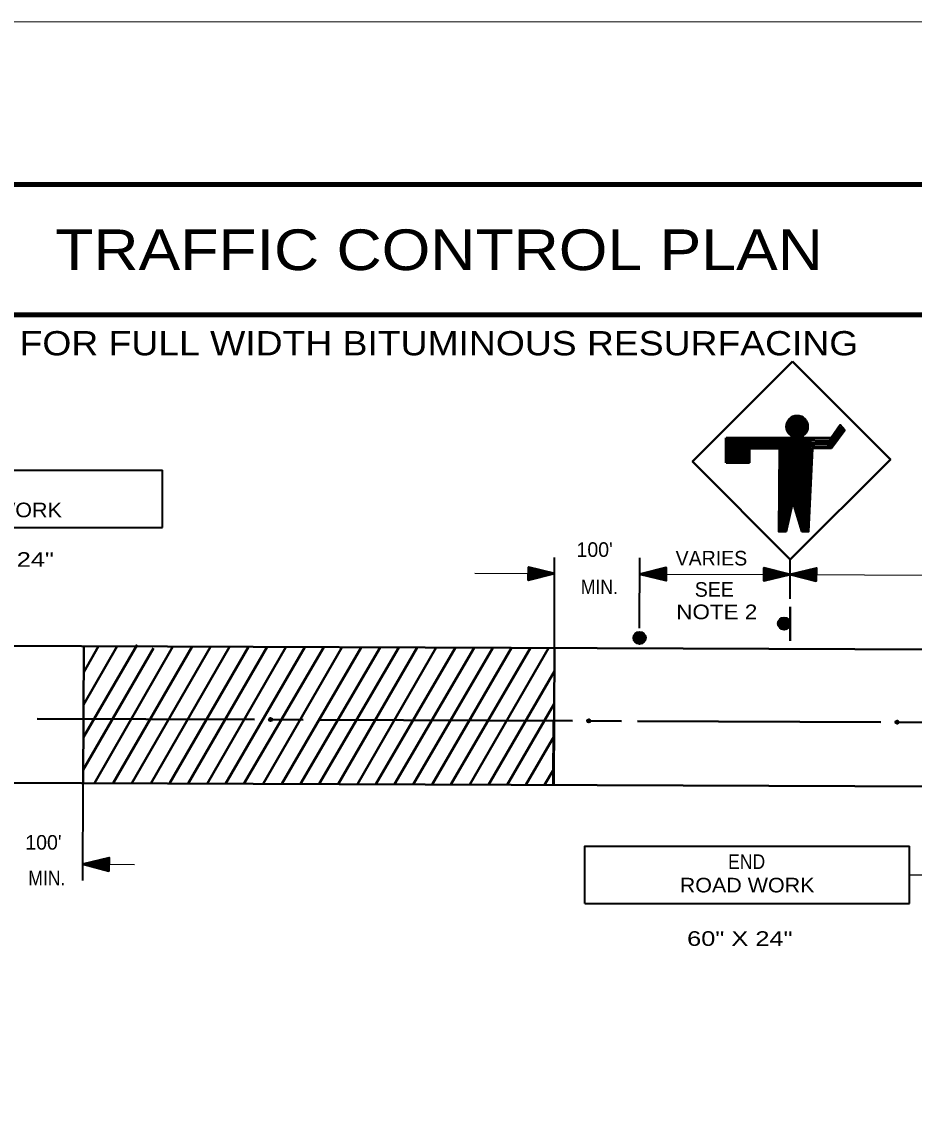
# Model space of a CAD drawing. Extents: x 3.071 to 3.988, y -0.6 to 0.108.
# Drawn here: x 3.3961 to 3.6813, y -0.2416 to 0.1085 of the extents above; entities that cross this region are included whole.
import ezdxf
from ezdxf.enums import TextEntityAlignment as Align

# ---------------------------------------------------------------- set-up
doc = ezdxf.new("R2010")
doc.units = 0
doc.header["$LTSCALE"] = 0.0021
doc.header["$PDMODE"] = 32
doc.header["$PDSIZE"] = 0.00105
for name, color, linetype, lineweight in [('1', 7, 'Continuous', 35), ('10', 7, 'Continuous', 35), ('2', 7, 'Continuous', 13), ('9', 7, 'Continuous', 25)]:
    doc.layers.add(name, color=color, linetype=linetype, lineweight=lineweight)

msp = doc.modelspace()

# ---------------------------------------------------------------- linework, layer by layer
at = {"layer": '1', "lineweight": 40}
for p, q in [((3.64375, -0.017417), (3.6405, -0.020583)), ((3.644, -0.017583), (3.640417, -0.021167)), ((3.644417, -0.017583), (3.6405, -0.021333)), ((3.643167, -0.017583), (3.6405, -0.020167)), ((3.64475, -0.017667), (3.6405, -0.021917)), ((3.642667, -0.017667), (3.640583, -0.019833)), ((3.645, -0.01775), (3.640583, -0.022167)), ((3.645583, -0.01775), (3.640833, -0.022333)), ((3.645833, -0.018), (3.641, -0.022917)), ((3.646, -0.018167), (3.641167, -0.023083)), ((3.6465, -0.018333), (3.6415, -0.02325)), ((3.646667, -0.018667), (3.641667, -0.023583)), ((3.64675, -0.019), (3.642, -0.02375)), ((3.646917, -0.01925), (3.64225, -0.024)), ((3.647, -0.019667), (3.642583, -0.024083)), ((3.647167, -0.019917), (3.642833, -0.024333)), ((3.647167, -0.02025), (3.643167, -0.024417)), ((3.6475, -0.020583), (3.643583, -0.024417)), ((3.6475, -0.021), (3.643917, -0.024417)), ((3.653333, -0.026583), (3.657583, -0.020833)), ((3.628667, -0.0245), (3.628667, -0.032417)), ((3.639, -0.024417), (3.63875, -0.054417)), ((3.639667, -0.024417), (3.639417, -0.054417)), ((3.64025, -0.024417), (3.64, -0.054417)), ((3.640917, -0.024417), (3.640667, -0.05325)), ((3.641583, -0.024417), (3.641333, -0.05025)), ((3.64225, -0.024417), (3.642083, -0.047167)), ((3.642917, -0.024417), (3.64275, -0.0455)), ((3.642833, -0.045667), (3.643833, -0.024417)), ((3.6435, -0.024417), (3.643333, -0.047333)), ((3.643333, -0.047333), (3.644417, -0.024417)), ((3.643917, -0.04925), (3.645083, -0.024417)), ((3.6475, -0.021333), (3.644417, -0.024417)), ((3.644417, -0.024667), (3.654833, -0.0245)), ((3.6445, -0.051083), (3.64575, -0.024417)), ((3.647083, -0.022083), (3.645, -0.024167)), ((3.645083, -0.053), (3.646417, -0.024417)), ((3.645667, -0.054333), (3.647083, -0.024417)), ((3.64625, -0.054333), (3.647667, -0.024417)), ((3.646917, -0.054417), (3.648333, -0.024417)), ((3.653833, -0.027), (3.658083, -0.02125)), ((3.654417, -0.027333), (3.658667, -0.021583)), ((3.628667, -0.024583), (3.644417, -0.024583)), ((3.628667, -0.02525), (3.644417, -0.02525)), ((3.628667, -0.025917), (3.644333, -0.025917)), ((3.628667, -0.0265), (3.644333, -0.0265)), ((3.628667, -0.027167), (3.64425, -0.027167)), ((3.64425, -0.02725), (3.654917, -0.027083)), ((3.644333, -0.025333), (3.654917, -0.025167)), ((3.644333, -0.026), (3.654917, -0.025833)), ((3.644333, -0.026583), (3.654917, -0.026417)), ((3.62125, -0.032417), (3.628667, -0.032417)), ((3.64175, -0.089333), (3.64175, -0.0785)), ((3.141583, -0.09), (3.938667, -0.093083)), ((3.41575, -0.120167), (3.432917, -0.090583)), ((3.415667, -0.134833), (3.415833, -0.091083)), ((3.415667, -0.130583), (3.438167, -0.091667)), ((3.41575, -0.109833), (3.426583, -0.091083)), ((3.415833, -0.099333), (3.420583, -0.091083)), ((3.41925, -0.134833), (3.444333, -0.091167)), ((3.42525, -0.134833), (3.4505, -0.091167)), ((3.43125, -0.134833), (3.456417, -0.09125)), ((3.43725, -0.134917), (3.462417, -0.09125)), ((3.44325, -0.134917), (3.4685, -0.09125)), ((3.44925, -0.134917), (3.4745, -0.09125)), ((3.455333, -0.135), (3.4805, -0.091333)), ((3.461167, -0.135), (3.4865, -0.091333)), ((3.467083, -0.135), (3.492667, -0.091333)), ((3.47325, -0.135), (3.498417, -0.091417)), ((3.479167, -0.135083), (3.5045, -0.091417)), ((3.485167, -0.135083), (3.510583, -0.091417)), ((3.491167, -0.135083), (3.516583, -0.091417)), ((3.497167, -0.135167), (3.5225, -0.0915)), ((3.503333, -0.135167), (3.5285, -0.0915)), ((3.50925, -0.135167), (3.534667, -0.0915)), ((3.51525, -0.135167), (3.540667, -0.091583)), ((3.521167, -0.13525), (3.546667, -0.091583)), ((3.52725, -0.13525), (3.552583, -0.091583)), ((3.53325, -0.13525), (3.558667, -0.091583)), ((3.539333, -0.13525), (3.5645, -0.091667)), ((3.566167, -0.135417), (3.566333, -0.091667)), ((3.54525, -0.135333), (3.566333, -0.099)), ((3.55125, -0.135333), (3.56625, -0.1095)), ((3.401, -0.11425), (3.470417, -0.1145)), ((3.475583, -0.1145), (3.486, -0.114583)), ((3.491167, -0.114583), (3.572167, -0.114917)), ((3.565917, -0.135417), (3.566, -0.115)), ((3.577333, -0.114917), (3.58775, -0.115)), ((3.592917, -0.115), (3.67075, -0.115333)), ((3.675917, -0.115333), (3.686333, -0.115417)), ((3.55725, -0.135333), (3.56625, -0.119833)), ((3.563167, -0.135417), (3.566167, -0.130333)), ((3.141417, -0.13375), (3.9385, -0.136833))]:
    msp.add_line(p, q, dxfattribs=at)
at = {"layer": '1', "lineweight": 53}
for p, q in [((3.62125, -0.0245), (3.62125, -0.032417)), ((3.621917, -0.0245), (3.621917, -0.032417)), ((3.622583, -0.0245), (3.622583, -0.032417)), ((3.623167, -0.0245), (3.623167, -0.032417)), ((3.623833, -0.0245), (3.623833, -0.032417)), ((3.6245, -0.0245), (3.6245, -0.032417)), ((3.625167, -0.0245), (3.625167, -0.032417)), ((3.625833, -0.0245), (3.625833, -0.032417)), ((3.6265, -0.0245), (3.6265, -0.032417)), ((3.627083, -0.0245), (3.627083, -0.032417)), ((3.62775, -0.0245), (3.62775, -0.032417)), ((3.628417, -0.0245), (3.628417, -0.032417))]:
    msp.add_line(p, q, dxfattribs=at)
at = {"layer": '1'}
for p, q in [((3.33725, -0.034833), (3.441, -0.034833)), ((3.441, -0.053083), (3.441, -0.034833)), ((3.33725, -0.053083), (3.441, -0.053083)), ((3.566333, -0.091667), (3.566417, -0.062667)), ((3.593583, -0.08525), (3.593667, -0.062833)), ((3.64175, -0.075917), (3.64175, -0.063333)), ((3.637833, -0.08375), (3.63975, -0.081833)), ((3.637833, -0.0835), (3.6395, -0.081833)), ((3.637833, -0.083917), (3.639917, -0.081833)), ((3.637833, -0.084167), (3.640167, -0.081833)), ((3.637833, -0.084417), (3.640333, -0.081917)), ((3.637917, -0.083167), (3.639083, -0.081917)), ((3.638, -0.0845), (3.6405, -0.082)), ((3.638083, -0.084667), (3.640667, -0.082083)), ((3.638167, -0.084917), (3.640833, -0.082167)), ((3.63825, -0.085083), (3.641, -0.082333)), ((3.638333, -0.085167), (3.641083, -0.082417)), ((3.638583, -0.085333), (3.641333, -0.082583)), ((3.638667, -0.085417), (3.641417, -0.082667)), ((3.638833, -0.085583), (3.6415, -0.082917)), ((3.639083, -0.085583), (3.641583, -0.083083)), ((3.639333, -0.085667), (3.641667, -0.08325)), ((3.6395, -0.085667), (3.641667, -0.0835)), ((3.639667, -0.085667), (3.64175, -0.083667)), ((3.639833, -0.08575), (3.641667, -0.083917)), ((3.591667, -0.088333), (3.593583, -0.086417)), ((3.591667, -0.088083), (3.593333, -0.086417)), ((3.591667, -0.0885), (3.59375, -0.086417)), ((3.591667, -0.08875), (3.594, -0.086417)), ((3.591667, -0.089), (3.594167, -0.0865)), ((3.59175, -0.08775), (3.592917, -0.0865)), ((3.591833, -0.089083), (3.594333, -0.086583)), ((3.591917, -0.08925), (3.5945, -0.086667)), ((3.592, -0.0895), (3.594667, -0.08675)), ((3.592083, -0.089667), (3.594833, -0.086917)), ((3.592167, -0.08975), (3.594917, -0.087)), ((3.592417, -0.089917), (3.595167, -0.087167)), ((3.5925, -0.09), (3.59525, -0.08725)), ((3.592667, -0.090167), (3.595333, -0.0875)), ((3.640167, -0.085667), (3.641667, -0.084167)), ((3.640417, -0.085667), (3.641583, -0.084417)), ((3.592917, -0.090167), (3.595417, -0.087667)), ((3.593167, -0.09025), (3.5955, -0.087833)), ((3.593333, -0.09025), (3.5955, -0.088083)), ((3.5935, -0.09025), (3.595583, -0.08825)), ((3.593667, -0.090333), (3.5955, -0.0885)), ((3.594, -0.09025), (3.5955, -0.08875)), ((3.59425, -0.09025), (3.595417, -0.089)), ((3.415583, -0.165917), (3.415667, -0.134833)), ((3.679833, -0.17325), (3.679833, -0.155)), ((3.576083, -0.17325), (3.679833, -0.17325))]:
    msp.add_line(p, q, dxfattribs=at)
at = {"layer": '1', "lineweight": 25}
for p, q in [((3.540917, -0.06775), (3.566417, -0.067833)), ((3.593667, -0.068), (3.64175, -0.068083)), ((3.64175, -0.068167), (3.761083, -0.068583)), ((3.415583, -0.16075), (3.432083, -0.160833)), ((3.679833, -0.164167), (3.727917, -0.16425))]:
    msp.add_line(p, q, dxfattribs=at)
at = {"layer": '1', "lineweight": 100}
for points in [[(3.946083, 0.0565), (3.11275, 0.0565), (3.11275, -0.558167)], [(3.946083, 0.014833), (3.904417, 0.014833), (3.154417, 0.014833)]]:
    msp.add_lwpolyline(points, dxfattribs=at)
at = {"layer": '1', "lineweight": 40}
msp.add_lwpolyline([(3.6425, -0.000083), (3.6105, -0.032), (3.64175, -0.063333), (3.67375, -0.031417)], close=True, dxfattribs=at)
msp.add_lwpolyline([(3.628667, -0.027833), (3.638333, -0.027833), (3.638083, -0.054417), (3.640417, -0.054417), (3.642583, -0.044917), (3.6455, -0.054417), (3.647583, -0.054417), (3.648833, -0.027833), (3.654917, -0.02775), (3.659167, -0.022), (3.65775, -0.020333), (3.654833, -0.0245), (3.643917, -0.024417), (3.628667, -0.0245), (3.62125, -0.0245)], dxfattribs=at)
at = {"layer": '1'}
msp.add_lwpolyline([(3.576083, -0.17325), (3.576083, -0.155), (3.679833, -0.155)], dxfattribs=at)
at = {"layer": '1', "lineweight": 40}
msp.add_circle((3.643949, -0.020861), 0.003472, dxfattribs=at)
at = {"layer": '1'}
for centre in [(3.63975, -0.083833), (3.593583, -0.088417)]:
    msp.add_circle(centre, 0.001956, dxfattribs=at)
for p in [(3.475583, -0.1145), (3.577333, -0.114917), (3.675917, -0.115333)]:
    msp.add_point(p, dxfattribs=at)
at = {"layer": '10'}
for p, q in [((3.558, -0.066583), (3.562333, -0.066833)), ((3.562667, -0.067417), (3.558, -0.06725)), ((3.562667, -0.067583), (3.558, -0.067417)), ((3.558, -0.067583), (3.562667, -0.06775)), ((3.562583, -0.067917), (3.558, -0.06775)), ((3.558, -0.067833), (3.566417, -0.067833)), ((3.602083, -0.068), (3.593667, -0.068)), ((3.602083, -0.06825), (3.597417, -0.068083)), ((3.597417, -0.06825), (3.602083, -0.068417)), ((3.597417, -0.068417), (3.602083, -0.068583)), ((3.5975, -0.067917), (3.602083, -0.068083)), ((3.602083, -0.069167), (3.59775, -0.069)), ((3.633333, -0.066917), (3.637667, -0.067083)), ((3.638, -0.067667), (3.633333, -0.0675)), ((3.638, -0.067833), (3.633333, -0.067667)), ((3.633333, -0.067833), (3.638, -0.068)), ((3.637917, -0.068167), (3.633333, -0.068)), ((3.633333, -0.068083), (3.64175, -0.068083)), ((3.650167, -0.068167), (3.64175, -0.068167)), ((3.650167, -0.068417), (3.6455, -0.06825)), ((3.6455, -0.068417), (3.650167, -0.068583)), ((3.6455, -0.068583), (3.650167, -0.06875)), ((3.645583, -0.068083), (3.650167, -0.06825)), ((3.650167, -0.069417), (3.645833, -0.069167)), ((3.424, -0.16075), (3.415583, -0.16075)), ((3.424, -0.161), (3.419333, -0.160833)), ((3.419333, -0.161), (3.424, -0.161167)), ((3.419417, -0.160667), (3.424, -0.160917)), ((3.419333, -0.161167), (3.424, -0.161333)), ((3.423917, -0.162), (3.419667, -0.16175))]:
    msp.add_line(p, q, dxfattribs=at)
for points in [[(3.558, -0.069917), (3.558083, -0.06575), (3.566417, -0.067833)], [(3.602083, -0.065917), (3.602083, -0.070083), (3.593667, -0.068)], [(3.602083, -0.065917), (3.593667, -0.068), (3.602083, -0.065917)], [(3.633333, -0.070167), (3.633333, -0.066), (3.64175, -0.068083)], [(3.650167, -0.066083), (3.650083, -0.07025), (3.64175, -0.068167)], [(3.650167, -0.066083), (3.64175, -0.068167), (3.650167, -0.066083)], [(3.558, -0.069917), (3.566417, -0.067833), (3.558, -0.069917)], [(3.633333, -0.070167), (3.64175, -0.068083), (3.633333, -0.070167)], [(3.424, -0.158667), (3.423917, -0.162917), (3.415583, -0.16075)], [(3.424, -0.158667), (3.415583, -0.16075), (3.424, -0.158667)]]:
    msp.add_lwpolyline(points, dxfattribs=at)
for points in [[(3.566417, -0.067833), (3.558, -0.069917), (3.558083, -0.06575), (3.558, -0.069917)], [(3.593667, -0.068), (3.602083, -0.065917), (3.602083, -0.070083), (3.602083, -0.065917)], [(3.64175, -0.068083), (3.633333, -0.070167), (3.633333, -0.066), (3.633333, -0.070167)], [(3.64175, -0.068167), (3.650167, -0.066083), (3.650083, -0.07025), (3.650167, -0.066083)], [(3.415583, -0.16075), (3.424, -0.158667), (3.423917, -0.162917), (3.424, -0.158667)]]:
    msp.add_lwpolyline(points, close=True, dxfattribs=at)
at = {"layer": '2'}
msp.add_line((3.98775, 0.1085), (3.071083, 0.1085), dxfattribs=at)
at = {"layer": '9'}
for p, q in [((3.560833, -0.066417), (3.558, -0.066333)), ((3.561583, -0.066583), (3.558, -0.066417)), ((3.558583, -0.065833), (3.558083, -0.065833)), ((3.559333, -0.066083), (3.558083, -0.066)), ((3.560083, -0.06625), (3.558083, -0.066167)), ((3.6, -0.066417), (3.602083, -0.0665)), ((3.6005, -0.066333), (3.602083, -0.066417)), ((3.601, -0.066167), (3.602083, -0.06625)), ((3.601583, -0.066), (3.602083, -0.066083)), ((3.633917, -0.066083), (3.633333, -0.066083)), ((3.634667, -0.066333), (3.633333, -0.06625)), ((3.635417, -0.0665), (3.633333, -0.066417)), ((3.648583, -0.0665), (3.650167, -0.066583)), ((3.649167, -0.066333), (3.650167, -0.066417)), ((3.649667, -0.06625), (3.650167, -0.06625)), ((3.562667, -0.067), (3.558, -0.06675)), ((3.562667, -0.067167), (3.558, -0.066917)), ((3.562667, -0.067333), (3.558, -0.067083)), ((3.562583, -0.068083), (3.558, -0.067833)), ((3.562583, -0.06825), (3.558, -0.068)), ((3.562583, -0.068417), (3.558, -0.068167)), ((3.562583, -0.068583), (3.558, -0.068333)), ((3.562583, -0.068667), (3.558, -0.0685)), ((3.56225, -0.068833), (3.558, -0.068667)), ((3.56175, -0.069), (3.558, -0.068833)), ((3.561167, -0.069083), (3.558, -0.069)), ((3.560667, -0.06925), (3.558, -0.069167)), ((3.560083, -0.069417), (3.558, -0.06925)), ((3.559583, -0.0695), (3.558, -0.069417)), ((3.559, -0.069667), (3.558, -0.069583)), ((3.5585, -0.06975), (3.558, -0.06975)), ((3.5655, -0.068083), (3.562583, -0.067917)), ((3.565, -0.068167), (3.562583, -0.068083)), ((3.564417, -0.068333), (3.562583, -0.06825)), ((3.563917, -0.068417), (3.562583, -0.068417)), ((3.563333, -0.068583), (3.562583, -0.068583)), ((3.562833, -0.06875), (3.562583, -0.068667)), ((3.563083, -0.067), (3.562667, -0.067)), ((3.563833, -0.067167), (3.562667, -0.067167)), ((3.564667, -0.067417), (3.562667, -0.067333)), ((3.565417, -0.067583), (3.562667, -0.067417)), ((3.566167, -0.06775), (3.562667, -0.067583)), ((3.566083, -0.067917), (3.562667, -0.06775)), ((3.593917, -0.068083), (3.597417, -0.06825)), ((3.594, -0.067917), (3.597417, -0.068083)), ((3.594583, -0.06775), (3.5975, -0.067917)), ((3.594667, -0.06825), (3.597417, -0.068417)), ((3.595083, -0.067667), (3.5975, -0.06775)), ((3.595417, -0.068417), (3.597417, -0.0685)), ((3.595667, -0.0675), (3.5975, -0.067583)), ((3.596167, -0.067417), (3.5975, -0.067417)), ((3.59625, -0.068667), (3.597417, -0.068667)), ((3.59675, -0.06725), (3.5975, -0.06725)), ((3.597, -0.068833), (3.597417, -0.068833)), ((3.59725, -0.067083), (3.5975, -0.067083)), ((3.597417, -0.0685), (3.602083, -0.06875)), ((3.597417, -0.068667), (3.602083, -0.068917)), ((3.597417, -0.068833), (3.602083, -0.069083)), ((3.5975, -0.067083), (3.602083, -0.067333)), ((3.5975, -0.06725), (3.602083, -0.0675)), ((3.5975, -0.067417), (3.602083, -0.067667)), ((3.5975, -0.067583), (3.602083, -0.06775)), ((3.5975, -0.06775), (3.602083, -0.067917)), ((3.597833, -0.067), (3.602083, -0.067167)), ((3.598333, -0.066833), (3.602083, -0.067)), ((3.5985, -0.06925), (3.602083, -0.069333)), ((3.598917, -0.06675), (3.602083, -0.066833)), ((3.59925, -0.069417), (3.602083, -0.0695)), ((3.599417, -0.066583), (3.602083, -0.066667)), ((3.6, -0.069583), (3.602083, -0.069667)), ((3.60075, -0.06975), (3.602083, -0.069833)), ((3.6015, -0.07), (3.602083, -0.07)), ((3.636167, -0.066667), (3.633333, -0.066583)), ((3.636917, -0.066833), (3.633333, -0.06675)), ((3.638, -0.06725), (3.633333, -0.067)), ((3.638, -0.067417), (3.633333, -0.067167)), ((3.638, -0.067583), (3.633333, -0.067333)), ((3.637917, -0.068333), (3.633333, -0.068167)), ((3.637917, -0.0685), (3.633333, -0.068333)), ((3.637917, -0.068667), (3.633333, -0.068417)), ((3.637917, -0.068833), (3.633333, -0.068583)), ((3.637917, -0.069), (3.633333, -0.06875)), ((3.637583, -0.069083), (3.633333, -0.068917)), ((3.637083, -0.06925), (3.633333, -0.069083)), ((3.6365, -0.069333), (3.633333, -0.06925)), ((3.636, -0.0695), (3.633333, -0.069417)), ((3.635417, -0.069667), (3.633333, -0.069583)), ((3.634917, -0.06975), (3.633333, -0.069667)), ((3.634417, -0.069917), (3.633333, -0.069833)), ((3.633833, -0.070083), (3.633333, -0.07)), ((3.640833, -0.068333), (3.637917, -0.068167)), ((3.640333, -0.068417), (3.637917, -0.068333)), ((3.63975, -0.068583), (3.637917, -0.0685)), ((3.63925, -0.068667), (3.637917, -0.068667)), ((3.638667, -0.068833), (3.637917, -0.068833)), ((3.638167, -0.069), (3.637917, -0.069)), ((3.638417, -0.06725), (3.638, -0.06725)), ((3.639167, -0.067417), (3.638, -0.067417)), ((3.64, -0.067667), (3.638, -0.067583)), ((3.64075, -0.067833), (3.638, -0.067667)), ((3.6415, -0.068), (3.638, -0.067833)), ((3.641417, -0.068167), (3.638, -0.068)), ((3.642, -0.06825), (3.6455, -0.068417)), ((3.642083, -0.068083), (3.6455, -0.06825)), ((3.642667, -0.067917), (3.645583, -0.068083)), ((3.64275, -0.068417), (3.6455, -0.068583)), ((3.643167, -0.067833), (3.645583, -0.067917)), ((3.6435, -0.068583), (3.6455, -0.068667)), ((3.64375, -0.067667), (3.645583, -0.06775)), ((3.64425, -0.067583), (3.645583, -0.067583)), ((3.644333, -0.068833), (3.6455, -0.068833)), ((3.644833, -0.067417), (3.645583, -0.067417)), ((3.645083, -0.069), (3.6455, -0.069)), ((3.645333, -0.06725), (3.645583, -0.067333)), ((3.6455, -0.068667), (3.650167, -0.068917)), ((3.6455, -0.068833), (3.650167, -0.069083)), ((3.6455, -0.069), (3.650167, -0.06925)), ((3.645583, -0.067333), (3.650167, -0.0675)), ((3.645583, -0.067417), (3.650167, -0.067667)), ((3.645583, -0.067583), (3.650167, -0.067833)), ((3.645583, -0.06775), (3.650167, -0.068)), ((3.645583, -0.067917), (3.650167, -0.068167)), ((3.645917, -0.067167), (3.650167, -0.067333)), ((3.646417, -0.067), (3.650167, -0.067167)), ((3.646583, -0.069417), (3.650167, -0.069583)), ((3.647, -0.066917), (3.650167, -0.067)), ((3.647333, -0.069583), (3.650167, -0.069667)), ((3.6475, -0.06675), (3.650167, -0.066833)), ((3.648083, -0.066583), (3.650167, -0.06675)), ((3.648083, -0.06975), (3.650083, -0.069833)), ((3.648833, -0.07), (3.650083, -0.07)), ((3.649583, -0.070167), (3.650083, -0.070167)), ((3.415833, -0.160833), (3.419333, -0.161)), ((3.415917, -0.160667), (3.419333, -0.160833)), ((3.4165, -0.1605), (3.419417, -0.160667)), ((3.416583, -0.161), (3.419333, -0.161167)), ((3.417, -0.160417), (3.419417, -0.1605)), ((3.417583, -0.16025), (3.419417, -0.160333)), ((3.418083, -0.160167), (3.419417, -0.160167)), ((3.418667, -0.16), (3.419417, -0.16)), ((3.419167, -0.159833), (3.419417, -0.159917)), ((3.419417, -0.159917), (3.424, -0.160083)), ((3.419417, -0.16), (3.424, -0.16025)), ((3.419417, -0.160167), (3.424, -0.160417)), ((3.419417, -0.160333), (3.424, -0.160583)), ((3.419417, -0.1605), (3.424, -0.16075)), ((3.41975, -0.15975), (3.424, -0.159917)), ((3.42025, -0.159583), (3.424, -0.15975)), ((3.420833, -0.1595), (3.424, -0.159667)), ((3.421333, -0.159333), (3.424, -0.1595)), ((3.421917, -0.15925), (3.424, -0.159333)), ((3.422417, -0.159083), (3.424, -0.159167)), ((3.423, -0.158917), (3.424, -0.159)), ((3.4235, -0.158833), (3.424, -0.158833)), ((3.417333, -0.161167), (3.419333, -0.161333)), ((3.418167, -0.161417), (3.419333, -0.161417)), ((3.418917, -0.161583), (3.419333, -0.161583)), ((3.419333, -0.161333), (3.424, -0.1615)), ((3.419333, -0.161417), (3.424, -0.161667)), ((3.419333, -0.161583), (3.424, -0.161833)), ((3.420417, -0.162), (3.423917, -0.162167)), ((3.421167, -0.162167), (3.423917, -0.162333)), ((3.421917, -0.162333), (3.423917, -0.162417)), ((3.422667, -0.162583), (3.423917, -0.162583)), ((3.423417, -0.16275), (3.423917, -0.16275))]:
    msp.add_line(p, q, dxfattribs=at)
at = {"layer": '9', "lineweight": 40}
for points in [[(3.566417, -0.067833), (3.558, -0.069917), (3.558083, -0.06575)], [(3.593667, -0.068), (3.602083, -0.065917), (3.602083, -0.070083)], [(3.64175, -0.068083), (3.633333, -0.070167), (3.633333, -0.066)], [(3.64175, -0.068167), (3.650167, -0.066083), (3.650083, -0.07025)], [(3.415583, -0.16075), (3.424, -0.158667), (3.423917, -0.162917)]]:
    msp.add_lwpolyline(points, close=True, dxfattribs=at)

# ---------------------------------------------------------------- texts
at = {"layer": '1'}
for s, height, width, p in [('TRAFFIC CONTROL PLAN', 0.013, 1.15, (3.529458, 0.029167)), ('FOR FULL WIDTH BITUMINOUS RESURFACING', 0.00775, 1.15, (3.529417, 0.001917)), ('ROAD WORK', 0.004666, 1.1, (3.387292, -0.049833)), ('60" X 24"', 0.004666, 1.3, (3.389458, -0.065667)), ('MIN.', 0.004666, 0.9, (3.580708, -0.074417)), ('NOTE 2', 0.004666, 1.15, (3.61825, -0.082417)), ('END', 0.004666, 0.9, (3.627792, -0.16225)), ('MIN.', 0.004666, 0.9, (3.404042, -0.1675)), ('ROAD WORK', 0.004666, 1.1, (3.627958, -0.16975)), ('60" X 24"', 0.004666, 1.3, (3.625625, -0.186833))]:
    msp.add_text(s, height=height, dxfattribs=dict(at, width=width)).set_placement(p, align=Align.CENTER)
for s, p in [("100'", (3.579208, -0.0625)), ('VARIES', (3.616542, -0.06525)), ('SEE', (3.617458, -0.07525)), ("100'", (3.402958, -0.156083))]:
    msp.add_text(s, height=0.004666, dxfattribs=at).set_placement(p, align=Align.CENTER)

doc.saveas('drawing.dxf')
